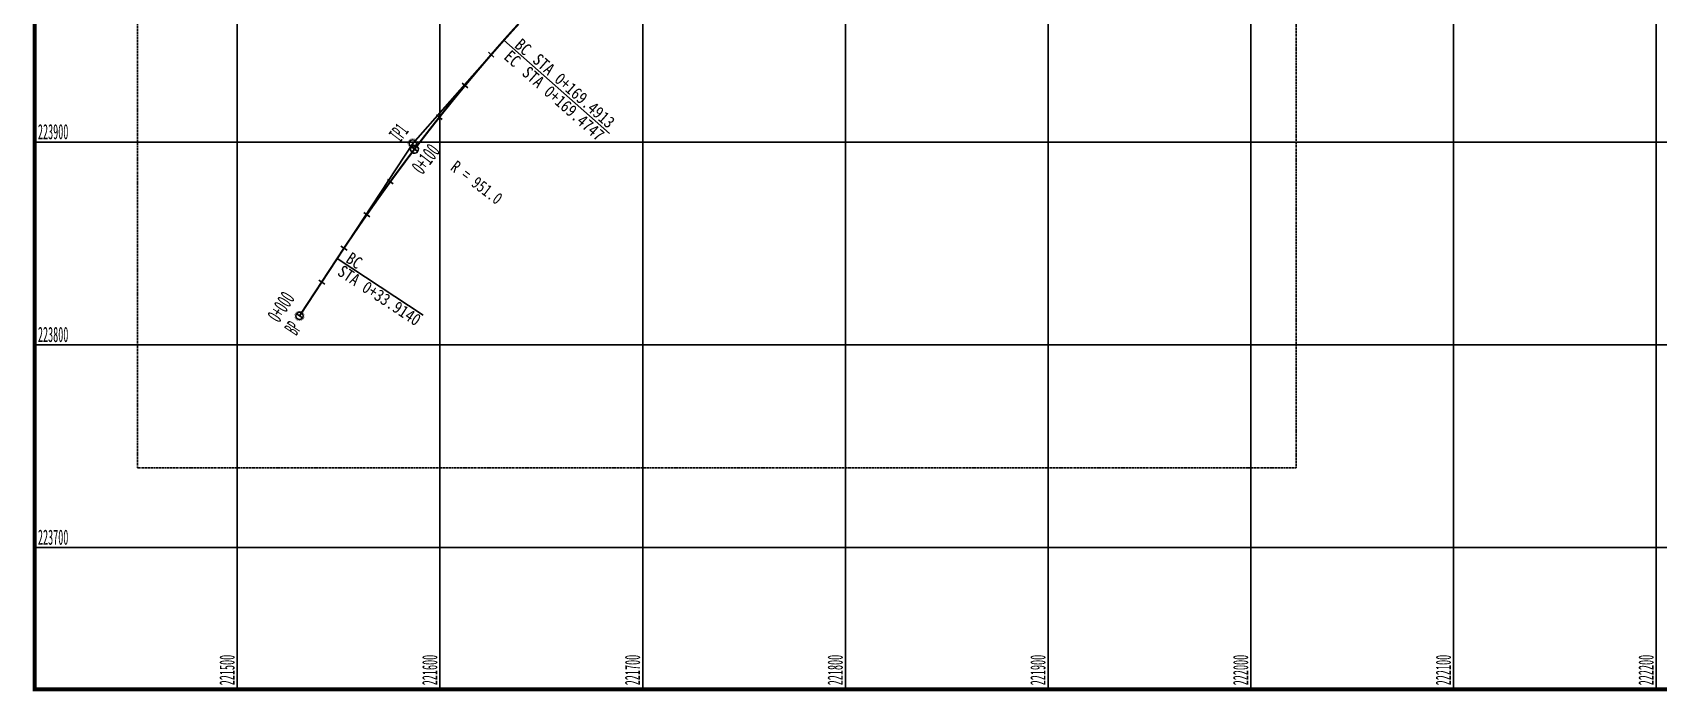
# Model space of a CAD drawing. Extents: x 221399 to 223677, y 223629 to 224581.
# Drawn here: x 221399 to 222201, y 223629 to 223954 of the extents above; entities that cross this region are included whole.
import ezdxf
from ezdxf.enums import TextEntityAlignment as Align

# ---------------------------------------------------------------- set-up
doc = ezdxf.new("R2010")
doc.units = 0
doc.header["$MEASUREMENT"] = 0
doc.linetypes.add('A-DASHD01', pattern=[0.75, 0.5, -0.25])
for name, color, linetype in [('CV-GRID-BORD', 4, 'CONTINUOUS'), ('CV-GRID-LINE', 1, 'CONTINUOUS'), ('CV-GRID-TEXT', 4, 'CONTINUOUS'), ('CZ-BASE', 253, 'CONTINUOUS'), ('CZ-EXST', 2, 'A-DASHD01')]:
    doc.layers.add(name, color=color, linetype=linetype)
doc.styles.add('GHS', font='DotumChe.ttf')

msp = doc.modelspace()

# ---------------------------------------------------------------- linework, layer by layer
at = {"layer": 'CV-GRID-BORD', "const_width": 2}
msp.add_lwpolyline([(221400, 223630), (221400, 224580), (223030, 224580), (223030, 223630)], close=True, dxfattribs=at)
at = {"layer": 'CV-GRID-LINE'}
for points in [[(221500, 223630), (221500, 224580)], [(221600, 223630), (221600, 224580)], [(221700, 223630), (221700, 224580)], [(221800, 223630), (221800, 224580)], [(221900, 223630), (221900, 224580)], [(222000, 223630), (222000, 224580)], [(222100, 223630), (222100, 224580)], [(222200, 223630), (222200, 224580)], [(221400, 223900), (223030, 223900)], [(221400, 223800), (223030, 223800)], [(221400, 223700), (223030, 223700)]]:
    msp.add_lwpolyline(points, dxfattribs=at)
at = {"layer": 'CZ-BASE'}
for p, q in [((221586.56, 223899.32), (221720.28, 224050.73)), ((221631.51, 223950.21), (221683.54, 223904.26)), ((221631.52, 223950.22), (221683.55, 223904.27)), ((221626.63, 223941.9), (221623.91, 223944.25)), ((221613.73, 223926.67), (221610.96, 223928.97)), ((221601.15, 223911.17), (221598.33, 223913.41)), ((221530.69, 223814.21), (221586.56, 223899.32)), ((221585.62, 223897.8), (221589.21, 223895.08)), ((221588.89, 223895.41), (221586.03, 223897.59)), ((221576.97, 223879.4), (221574.06, 223881.52)), ((221565.4, 223863.14), (221562.44, 223865.2)), ((221554.16, 223846.64), (221551.16, 223848.63)), ((221549.31, 223842.56), (221591.77, 223814.68)), ((221543.18, 223829.94), (221540.17, 223831.91)), ((221532.2, 223813.22), (221529.19, 223815.2))]:
    msp.add_line(p, q, dxfattribs=at)
at = {"layer": 'CZ-BASE', "const_width": 1}
msp.add_lwpolyline([(221530.69, 223814.21), (221533.44, 223818.39), (221536.18, 223822.57), (221538.93, 223826.75), (221541.67, 223830.93), (221544.41, 223835.11), (221547.16, 223839.29), (221549.31, 223842.56), (221549.9, 223843.47), (221552.66, 223847.64), (221555.44, 223851.79), (221558.25, 223855.93), (221561.07, 223860.06), (221563.92, 223864.17), (221566.79, 223868.26), (221569.68, 223872.34), (221572.59, 223876.41), (221575.52, 223880.46), (221578.47, 223884.49), (221581.45, 223888.51), (221584.44, 223892.51), (221585.05, 223893.31), (221587.46, 223896.5), (221588.67, 223898.09), (221590.5, 223900.47), (221593.56, 223904.43), (221596.64, 223908.37), (221599.74, 223912.29), (221602.86, 223916.2), (221606, 223920.09), (221606.83, 223921.11), (221609.16, 223923.96), (221612.34, 223927.82), (221615.54, 223931.66), (221618.77, 223935.48), (221622.01, 223939.29), (221625.27, 223943.08), (221628.55, 223946.85), (221631.51, 223950.21), (221631.52, 223950.22), (221631.86, 223950.6), (221635.19, 223954.33), (221638.56, 223958.02)], dxfattribs=at)
at = {"layer": 'CZ-BASE', "const_width": 0.12}
for points in [[(221584.16, 223899.32, -1), (221588.96, 223899.32, -1)], [(221528.29, 223814.21, -1), (221533.09, 223814.21, -1)]]:
    msp.add_lwpolyline(points, format="xyb", close=True, dxfattribs=at)
at = {"layer": 'CZ-BASE'}
for centre in [(221586.56, 223899.32), (221530.69, 223814.21)]:
    msp.add_circle(centre, 1.8, dxfattribs=at)
msp.add_ellipse((221587.42, 223896.44), major_axis=(-1.38, 1.38), ratio=1, start_param=1.708220346052665, end_param=7.991405653232252, dxfattribs=at)
at = {"layer": 'CZ-EXST'}
msp.add_lwpolyline([(221450.76, 223739.3), (222022.38, 223739.3), (222022.38, 224521.96), (221450.76, 224521.96)], close=True, dxfattribs=at)

# ---------------------------------------------------------------- texts
at = {"layer": 'CV-GRID-TEXT', "style": 'GHS', "width": 0.488932}
for s, p, p2 in [('223900', (221401.68, 223901.37), (221416.68, 223901.37)), ('223800', (221401.68, 223801.37), (221416.68, 223801.37)), ('223700', (221401.68, 223701.37), (221416.68, 223701.37))]:
    msp.add_text(s, height=7.5, dxfattribs=at).set_placement(p, p2, align=Align.FIT)
for s, p, p2 in [('221500', (221498.69, 223632.08), (221498.69, 223647.08)), ('221600', (221598.69, 223632.08), (221598.69, 223647.08)), ('221700', (221698.69, 223632.08), (221698.69, 223647.08)), ('221800', (221798.69, 223632.08), (221798.69, 223647.08)), ('221900', (221898.69, 223632.08), (221898.69, 223647.08)), ('222000', (221998.69, 223632.08), (221998.69, 223647.08)), ('222100', (222098.69, 223632.08), (222098.69, 223647.08)), ('222200', (222198.69, 223632.08), (222198.69, 223647.08))]:
    msp.add_text(s, height=7.5, rotation=90, dxfattribs=at).set_placement(p, p2, align=Align.FIT)
at = {"layer": 'CZ-BASE', "style": 'GHS'}
for s, height, rotation, width, p, p2 in [('BC', 6, 318.55057, 0.880078, (221636.36, 223947.08), (221641.75, 223942.31)), ('EC', 6, 318.55057, 0.880078, (221631.1, 223941.33), (221636.49, 223936.56)), ('STA 0+169.4913', 6, 318.55057, 0.880078, (221645.2, 223939.69), (221682.98, 223906.33)), ('STA 0+169.4747', 6, 318.55057, 0.880078, (221639.99, 223933.41), (221677.77, 223900.05)), ('IP1', 7.5, 52.6342, 0.488932, (221580.31, 223899.37), (221584.87, 223905.33)), ('0+100', 7.5, 52.73628, 0.586719, (221591.33, 223883.47), (221600.42, 223895.41)), ('R = 951.0 ', 6, 322.6342, 0.79207, (221604.73, 223886.52), (221630.48, 223866.85)), ('BC', 6, 326.71782, 0.880078, (221553.09, 223841.03), (221559.11, 223837.08)), ('STA 0+33.9140', 6, 326.71782, 0.880078, (221548.92, 223834.68), (221588.04, 223809)), ('0+000', 7.5, 57.24638, 0.586719, (221520.58, 223810.4), (221528.7, 223823.01)), ('BP', 7.5, 56.71782, 0.488932, (221529.11, 223804.11), (221531.85, 223808.29))]:
    msp.add_text(s, height=height, rotation=rotation, dxfattribs=dict(at, width=width)).set_placement(p, p2, align=Align.FIT)

doc.saveas('drawing.dxf')
